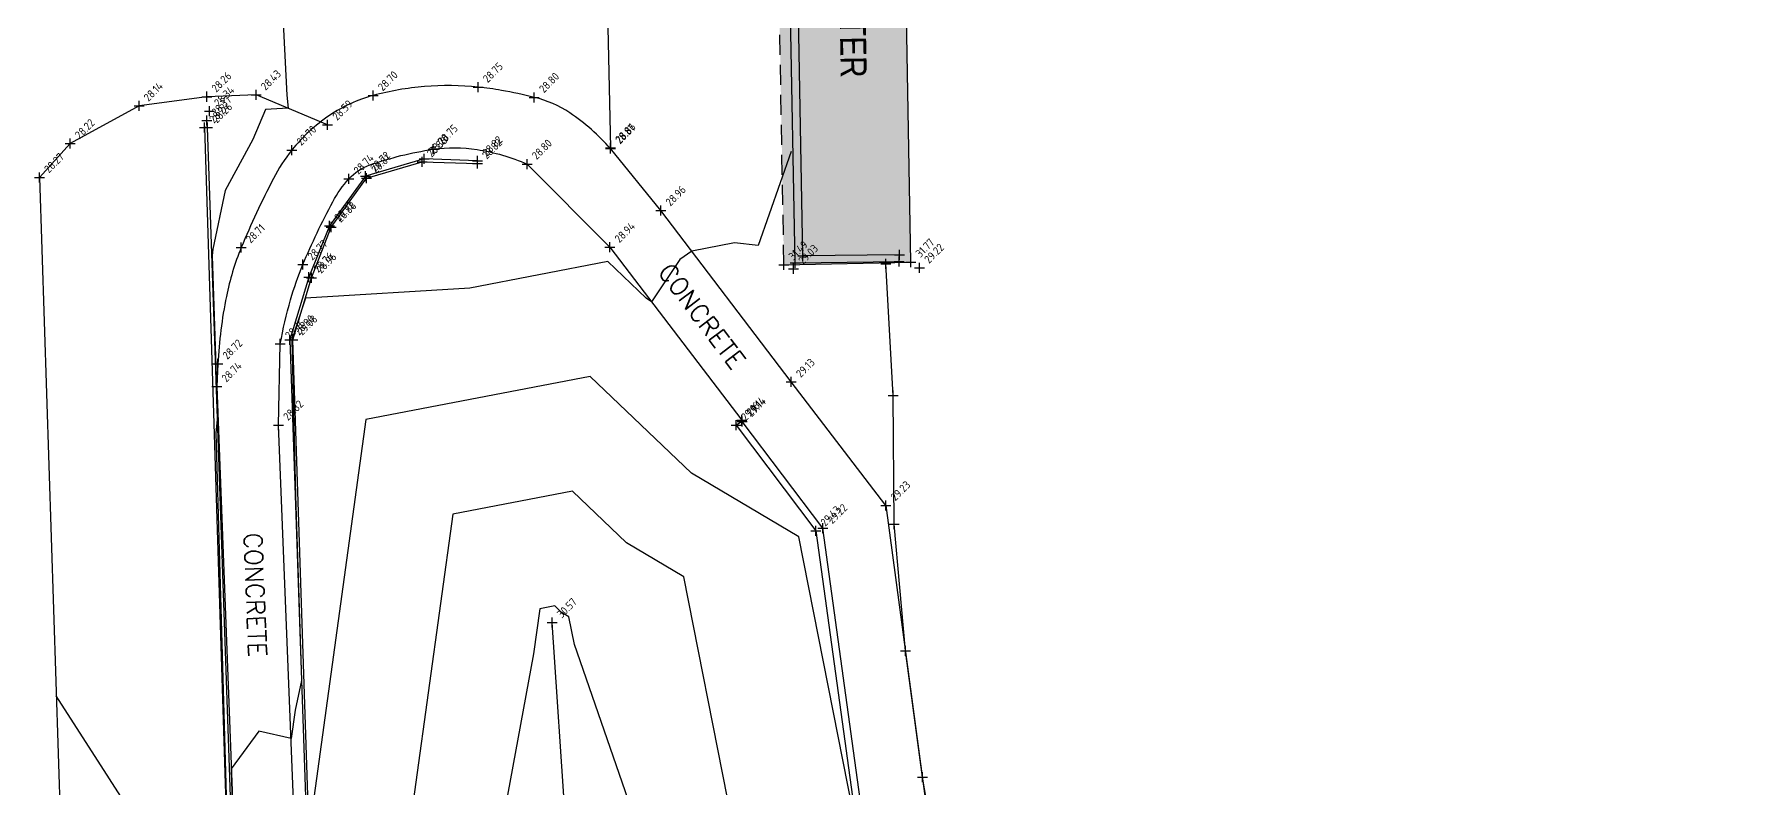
# Model space of a CAD drawing. Header units: metres. Extents: x 245957 to 247358, y 7418632 to 7419642.
# Drawn here: x 246454.62 to 246497.62, y 7418768.72 to 7418787.56 of the extents above; entities that cross this region are included whole.
import ezdxf
from ezdxf.enums import TextEntityAlignment as Align

# ---------------------------------------------------------------- set-up
doc = ezdxf.new("R2010")
doc.units = ezdxf.units.M
doc.linetypes.add('DASHED', pattern=[0.75, 0.5, -0.25])
doc.linetypes.add('PHANTOM', pattern=[2.5, 1.25, -0.25, 0.25, -0.25, 0.25, -0.25])
for name, color, linetype in [('-TEXT', 7, 'Continuous'), ('102_TOP_OF_BANK', 37, 'PHANTOM'), ('102_TOP_OF_BANK-L', 37, 'PHANTOM'), ('102_TOP_OF_BANK-S', 37, 'PHANTOM'), ('104_EXISTING_SURFACE-L', 35, 'Continuous'), ('104_EXISTING_SURFACE-S', 35, 'Continuous'), ('321_INVERT_OF_PIPE-L', 84, 'Continuous'), ('321_INVERT_OF_PIPE-S', 84, 'Continuous'), ('403_EDGE_OF_BITUMEN', 8, 'Continuous'), ('403_EDGE_OF_BITUMEN-L', 8, 'Continuous'), ('403_EDGE_OF_BITUMEN-S', 8, 'Continuous'), ('410_PEDESTRIAN_PATH', 32, 'Continuous'), ('410_PEDESTRIAN_PATH-L', 32, 'Continuous'), ('410_PEDESTRIAN_PATH-S', 32, 'Continuous'), ('602_MINOR_BUILDING', 185, 'Continuous'), ('602_MINOR_BUILDING-S', 185, 'Continuous'), ('621_RETAIN_WALL_CONC', 45, 'STONEWALL'), ('621_RETAIN_WALL_CONC-L', 45, 'STONEWALL'), ('621_RETAIN_WALL_CONC-S', 45, 'STONEWALL'), ('622_RETAIN_WALL_WOOD', 45, 'STONEWALL'), ('622_RETAIN_WALL_WOOD-L', 45, 'STONEWALL'), ('622_RETAIN_WALL_WOOD-S', 45, 'STONEWALL'), ('640_EAVES', 227, 'Continuous'), ('640_EAVES-L', 227, 'Continuous'), ('640_EAVES-S', 227, 'Continuous'), ('642_ROOF_GUTTER', 155, 'DASHED'), ('642_ROOF_GUTTER-L', 153, 'Continuous'), ('642_ROOF_GUTTER-S', 153, 'Continuous'), ('903_FENCE', 24, 'FENCELINE'), ('903_FENCE-S', 24, 'Continuous'), ('EX-BUILDING_LINE', 150, 'Continuous'), ('Surface_Contours_Major', 4, 'Continuous'), ('Surface_Contours_Minor', 253, 'Continuous')]:
    doc.layers.add(name, color=color, linetype=linetype)
doc.styles.add('BOLD', font='ARIALN.TTF')
doc.styles.add('ISO2.5', font='isocp.shx', dxfattribs={"height": 2.5})
doc.styles.get("Standard").update_dxf_attribs({"font": 'SIMPLEX.shx'})
doc.linetypes.add('FENCELINE', pattern='A,0.5,-0.2,["/",Standard,S=0.1,R=0,X=0,Y=-0.05],-0.25', length=0.95)
doc.linetypes.add('STONEWALL', pattern='A,0,-0.0625,[131,AECCLAND,S=1,R=0,X=0,Y=0],-0.06303', length=0.12553)

# ---------------------------------------------------------------- blocks, each defined once
blk = doc.blocks.new('CROSS')
at = {"color": 0, "linetype": 'Continuous'}
for p, q in [((-0.5, 0), (0.5, 0)), ((0, -0.5), (0, 0.5))]:
    blk.add_line(p, q, dxfattribs=at)
blk = doc.blocks.new('C')
at = {"layer": '-TEXT'}
blk.add_text('CONCRETE', height=0.45, dxfattribs=at).set_placement((-0.001, -0.23), align=Align.CENTER)

msp = doc.modelspace()

# ---------------------------------------------------------------- hatches: boundary and pattern name
at = {"layer": 'EX-BUILDING_LINE'}
h = msp.add_hatch(color=9, dxfattribs=at)
h.dxf.hatch_style = 1
h.paths.add_polyline_path([(246476.526, 7418781.875), (246476.315, 7418793.965), (246473.138, 7418793.896), (246473.354, 7418781.807)])

# ---------------------------------------------------------------- linework, layer by layer
at = {"layer": '102_TOP_OF_BANK', "ltscale": 20}
msp.add_line((246468.232, 7418762.93), (246467.563, 7418772.865), dxfattribs=at)
at = {"layer": '403_EDGE_OF_BITUMEN'}
for p, q in [((246468.828, 7418793.109), (246469.022, 7418784.729)), ((246457.234, 7418785.776), (246455.514, 7418784.839)), ((246458.928, 7418786.007), (246457.234, 7418785.776)), ((246460.16, 7418786.051), (246458.928, 7418786.007)), ((246461.949, 7418785.3), (246460.16, 7418786.051)), ((246455.514, 7418784.839), (246454.743, 7418783.987)), ((246454.743, 7418783.987), (246455.434, 7418762.64))]:
    msp.add_line(p, q, dxfattribs=at)
at = {"layer": '410_PEDESTRIAN_PATH'}
for p, q in [((246470.278, 7418783.161), (246469.02, 7418784.709)), ((246466.936, 7418784.322), (246469.006, 7418782.245)), ((246473.539, 7418778.877), (246470.278, 7418783.161)), ((246469.006, 7418782.245), (246472.298, 7418777.921)), ((246460.721, 7418777.801), (246460.765, 7418779.83)), ((246459.203, 7418779.328), (246459.18, 7418778.761)), ((246459.18, 7418778.761), (246459.769, 7418763.053)), ((246475.903, 7418775.793), (246473.539, 7418778.877)), ((246461.311, 7418763.083), (246460.721, 7418777.801)), ((246475.903, 7418775.793), (246477.274, 7418765.554))]:
    msp.add_line(p, q, dxfattribs=at)
for points in [[(246469.02, 7418784.709, 0.063914), (246468.003, 7418785.601, 0.08956), (246467.115, 7418785.99, 0.013888), (246466.295, 7418786.163, 0.01979), (246465.712, 7418786.245, 0.044848), (246464.37, 7418786.259, 0.046252), (246463.087, 7418786.037, 0.082013), (246461.992, 7418785.537, 0.077266), (246461.053, 7418784.671, 0.048193), (246460.592, 7418783.959, 0.021435), (246459.789, 7418782.234, 0.048444), (246459.417, 7418781.015, 0.036279), (246459.203, 7418779.328)], [(246460.765, 7418779.83, -0.024644), (246461.021, 7418780.931, -0.02994), (246461.329, 7418781.809, -0.023889), (246462.079, 7418783.383, -0.059913), (246462.48, 7418783.954, -0.12603), (246462.999, 7418784.3, -0.047451), (246464.583, 7418784.691, -0.075984), (246465.682, 7418784.687, -0.063823), (246466.936, 7418784.322)]]:
    msp.add_lwpolyline(points, format="xyb", dxfattribs=at)
at = {"layer": '602_MINOR_BUILDING'}
for p, q in [((246473.632, 7418781.857), (246473.419, 7418793.841)), ((246473.823, 7418782.027), (246473.618, 7418793.656)), ((246476.241, 7418782.052), (246473.823, 7418782.027)), ((246476.238, 7418781.884), (246476.241, 7418782.052)), ((246473.632, 7418781.857), (246476.238, 7418781.884))]:
    msp.add_line(p, q, dxfattribs=at)
at = {"layer": '621_RETAIN_WALL_CONC'}
for p, q in [((246472.31, 7418777.891), (246472.163, 7418777.796)), ((246472.163, 7418777.796), (246474.15, 7418775.159)), ((246474.329, 7418775.22), (246472.31, 7418777.891)), ((246474.15, 7418775.159), (246475.575, 7418764.842)), ((246475.741, 7418764.94), (246474.329, 7418775.22))]:
    msp.add_line(p, q, dxfattribs=at).dxf.unprotected_set("ltscale", 0)
at = {"layer": '622_RETAIN_WALL_WOOD'}
for p, q in [((246458.948, 7418785.236), (246458.87, 7418785.233)), ((246458.87, 7418785.233), (246459.572, 7418763.051)), ((246459.703, 7418763.061), (246458.948, 7418785.236)), ((246464.361, 7418784.453), (246462.896, 7418784.023)), ((246462.923, 7418783.972), (246464.311, 7418784.38)), ((246464.311, 7418784.38), (246465.691, 7418784.333)), ((246465.697, 7418784.405), (246464.361, 7418784.453)), ((246465.691, 7418784.333), (246465.697, 7418784.405)), ((246462.896, 7418784.023), (246461.998, 7418782.781)), ((246462.038, 7418782.75), (246462.923, 7418783.972)), ((246461.998, 7418782.781), (246461.479, 7418781.497)), ((246461.548, 7418781.48), (246462.038, 7418782.75)), ((246461.479, 7418781.497), (246461, 7418779.934)), ((246461.077, 7418779.929), (246461.548, 7418781.48)), ((246461, 7418779.934), (246461.586, 7418762.934)), ((246461.64, 7418762.947), (246461.077, 7418779.929))]:
    msp.add_line(p, q, dxfattribs=at)
at = {"layer": '640_EAVES'}
for p, q in [((246476.526, 7418781.875), (246476.315, 7418793.965)), ((246473.354, 7418781.807), (246476.526, 7418781.875))]:
    msp.add_line(p, q, dxfattribs=at)
at = {"layer": '642_ROOF_GUTTER'}
msp.add_line((246473.354, 7418781.807), (246473.138, 7418793.896), dxfattribs=at)
at = {"layer": '903_FENCE', "ltscale": 20}
for p, q in [((246476.086, 7418778.543), (246475.902, 7418781.829)), ((246476.108, 7418775.326), (246476.086, 7418778.543)), ((246476.392, 7418772.155), (246476.108, 7418775.326)), ((246476.817, 7418768.999), (246476.392, 7418772.155)), ((246477.378, 7418765.739), (246476.817, 7418768.999))]:
    msp.add_line(p, q, dxfattribs=at)
at = {"layer": 'Surface_Contours_Major'}
for points, elevation in [([(246473.533, 7418784.638), (246472.714, 7418782.285), (246472.121, 7418782.351), (246471.05, 7418782.148), (246470.752, 7418781.935), (246470.047, 7418780.879), (246469.913, 7418780.968), (246468.951, 7418781.887), (246465.506, 7418781.223), (246461.395, 7418780.975), (246461.176, 7418780.314), (246461.055, 7418779.931), (246461.147, 7418776.044), (246461.294, 7418771.415), (246461.136, 7418770.675), (246461.035, 7418769.967), (246460.228, 7418770.152), (246459.539, 7418769.212), (246459.708, 7418763.061)], 29), ([(246499.662, 7418748.789), (246497.326, 7418750.225), (246495.718, 7418753.109), (246487.271, 7418753.383), (246485.723, 7418753.915), (246485.368, 7418754.217), (246484.054, 7418755.469), (246476.708, 7418760.743), (246475.213, 7418762.256), (246474.848, 7418762.599), (246474.312, 7418763.045), (246473.495, 7418764.205), (246473.402, 7418764.276), (246471.946, 7418768.477), (246470.85, 7418774.01), (246469.421, 7418774.856), (246468.069, 7418776.148), (246465.079, 7418775.572), (246463.846, 7418766.641), (246463.167, 7418762.943), (246465.917, 7418760.046), (246465.935, 7418759.995)], 30)]:
    msp.add_lwpolyline(points, dxfattribs=dict(at, elevation=elevation))
at = {"layer": 'Surface_Contours_Minor'}
for points, elevation in [([(246460.733, 7418789.826), (246460.926, 7418786.048), (246460.96, 7418785.716), (246460.396, 7418785.689), (246460.081, 7418784.933), (246459.39, 7418783.661), (246459.079, 7418782.196), (246459.063, 7418782.033), (246459.194, 7418778.011), (246459.157, 7418777.609), (246459.519, 7418764.743), (246459.166, 7418764.813), (246455.163, 7418771.032)], 28.5), ([(246475.204, 7418767.534), (246473.723, 7418775.011), (246471.044, 7418776.596), (246468.51, 7418779.017), (246462.906, 7418777.938), (246461.485, 7418767.635)], 29.5), ([(246471.107, 7418763.679), (246468.115, 7418772.313), (246467.977, 7418773.01), (246467.797, 7418773.116), (246467.627, 7418773.279), (246467.251, 7418773.206), (246467.096, 7418772.082), (246465.415, 7418762.937)], 30.5)]:
    msp.add_lwpolyline(points, dxfattribs=dict(at, elevation=elevation))

# ---------------------------------------------------------------- block references
at = {"layer": '-TEXT'}
for p, rotation in [((246471.309, 7418780.526), 307.2905219132846), ((246460.144, 7418773.558), 272.2971648017602)]:
    msp.add_blockref('C', p, dxfattribs=dict(at, rotation=rotation))
at = {"layer": '102_TOP_OF_BANK-S', "xscale": 0.25, "yscale": 0.25, "zscale": 0.25}
msp.add_blockref('CROSS', (246467.563, 7418772.865), dxfattribs=at)
at = {"layer": '104_EXISTING_SURFACE-S', "xscale": 0.25, "yscale": 0.25, "zscale": 0.25}
for p in [(246473.596, 7418781.701), (246476.745, 7418781.727)]:
    msp.add_blockref('CROSS', p, dxfattribs=at)
at = {"layer": '321_INVERT_OF_PIPE-S', "xscale": 0.25, "yscale": 0.25, "zscale": 0.25}
for p in [(246458.929, 7418785.411), (246458.993, 7418785.646)]:
    msp.add_blockref('CROSS', p, dxfattribs=at)
at = {"layer": '403_EDGE_OF_BITUMEN-S', "xscale": 0.25, "yscale": 0.25, "zscale": 0.25}
for p in [(246457.234, 7418785.776), (246458.928, 7418786.007), (246460.16, 7418786.051), (246461.949, 7418785.3), (246455.514, 7418784.839), (246469.022, 7418784.729), (246454.743, 7418783.987)]:
    msp.add_blockref('CROSS', p, dxfattribs=at)
at = {"layer": '410_PEDESTRIAN_PATH-S', "xscale": 0.25, "yscale": 0.25, "zscale": 0.25}
for p in [(246465.712, 7418786.245), (246463.087, 7418786.037), (246467.115, 7418785.99), (246461.053, 7418784.671), (246464.583, 7418784.691), (246469.02, 7418784.709), (246462.48, 7418783.954), (246466.936, 7418784.322), (246470.278, 7418783.161), (246459.789, 7418782.234), (246469.006, 7418782.245), (246461.329, 7418781.809), (246460.765, 7418779.83), (246459.203, 7418779.328), (246473.539, 7418778.877), (246459.18, 7418778.761), (246472.298, 7418777.921), (246460.721, 7418777.801), (246475.903, 7418775.793)]:
    msp.add_blockref('CROSS', p, dxfattribs=at)
at = {"layer": '602_MINOR_BUILDING-S', "xscale": 0.25, "yscale": 0.25, "zscale": 0.25}
for p in [(246473.632, 7418781.857), (246473.823, 7418782.027), (246476.238, 7418781.884), (246476.241, 7418782.052)]:
    msp.add_blockref('CROSS', p, dxfattribs=at)
at = {"layer": '621_RETAIN_WALL_CONC-S', "xscale": 0.25, "yscale": 0.25, "zscale": 0.25}
for p in [(246472.163, 7418777.796), (246472.31, 7418777.891), (246474.15, 7418775.159), (246474.329, 7418775.22)]:
    msp.add_blockref('CROSS', p, dxfattribs=at)
at = {"layer": '622_RETAIN_WALL_WOOD-S', "xscale": 0.25, "yscale": 0.25, "zscale": 0.25}
for p in [(246458.87, 7418785.233), (246458.948, 7418785.236), (246464.311, 7418784.38), (246464.361, 7418784.453), (246465.697, 7418784.405), (246462.896, 7418784.023), (246462.923, 7418783.972), (246465.691, 7418784.333), (246461.998, 7418782.781), (246462.038, 7418782.75), (246461.479, 7418781.497), (246461.548, 7418781.48), (246461, 7418779.934), (246461.077, 7418779.929)]:
    msp.add_blockref('CROSS', p, dxfattribs=at)
at = {"layer": '640_EAVES-S', "xscale": 0.25, "yscale": 0.25, "zscale": 0.25}
msp.add_blockref('CROSS', (246476.526, 7418781.875), dxfattribs=at)
at = {"layer": '642_ROOF_GUTTER-S', "xscale": 0.25, "yscale": 0.25, "zscale": 0.25}
msp.add_blockref('CROSS', (246473.354, 7418781.807), dxfattribs=at)
at = {"layer": '903_FENCE-S', "xscale": 0.25, "yscale": 0.25, "zscale": 0.25}
for p in [(246475.902, 7418781.829), (246476.086, 7418778.543), (246476.108, 7418775.326), (246476.392, 7418772.155), (246476.817, 7418768.999)]:
    msp.add_blockref('CROSS', p, dxfattribs=at)

# ---------------------------------------------------------------- texts
at = {"layer": '-TEXT', "style": 'BOLD'}
msp.add_text('SHELTER', height=0.65, rotation=271.004, dxfattribs=at).set_placement((246474.746, 7418788.191), align=Align.CENTER)
at = {"layer": '102_TOP_OF_BANK-L', "style": 'ISO2.5'}
msp.add_text('30.57', height=0.2, rotation=45, dxfattribs=at).set_placement((246467.731, 7418773.032), align=Align.MIDDLE_LEFT)
at = {"layer": '104_EXISTING_SURFACE-L', "style": 'ISO2.5'}
for s, p in [('29.03', (246473.763, 7418781.868)), ('29.22', (246476.912, 7418781.895))]:
    msp.add_text(s, height=0.2, rotation=45, dxfattribs=at).set_placement(p, align=Align.MIDDLE_LEFT)
at = {"layer": '321_INVERT_OF_PIPE-L', "style": 'ISO2.5'}
for s, p in [('28.34', (246459.16, 7418785.814)), ('28.37', (246459.096, 7418785.579))]:
    msp.add_text(s, height=0.2, rotation=45, dxfattribs=at).set_placement(p, align=Align.MIDDLE_LEFT)
at = {"layer": '403_EDGE_OF_BITUMEN-L', "style": 'ISO2.5'}
for s, p in [('28.43', (246460.328, 7418786.219)), ('28.14', (246457.401, 7418785.943)), ('28.26', (246459.095, 7418786.175)), ('28.59', (246462.116, 7418785.467)), ('28.22', (246455.681, 7418785.007)), ('28.86', (246469.189, 7418784.896)), ('28.27', (246454.911, 7418784.154))]:
    msp.add_text(s, height=0.2, rotation=45, dxfattribs=at).set_placement(p, align=Align.MIDDLE_LEFT)
at = {"layer": '410_PEDESTRIAN_PATH-L', "style": 'ISO2.5'}
for s, p in [('28.70', (246463.255, 7418786.204)), ('28.75', (246465.879, 7418786.412)), ('28.80', (246467.283, 7418786.158)), ('28.70', (246461.221, 7418784.839)), ('28.75', (246464.75, 7418784.859)), ('28.80', (246467.104, 7418784.489)), ('28.87', (246469.187, 7418784.876)), ('28.74', (246462.648, 7418784.121)), ('28.96', (246470.446, 7418783.328)), ('28.71', (246459.956, 7418782.401)), ('28.94', (246469.173, 7418782.412)), ('28.77', (246461.496, 7418781.976)), ('28.76', (246460.933, 7418779.998)), ('28.72', (246459.37, 7418779.496)), ('28.74', (246459.347, 7418778.928)), ('29.13', (246473.706, 7418779.044)), ('29.14', (246472.465, 7418778.089)), ('28.82', (246460.888, 7418777.969)), ('29.23', (246476.071, 7418775.96))]:
    msp.add_text(s, height=0.2, rotation=45, dxfattribs=at).set_placement(p, align=Align.MIDDLE_LEFT)
at = {"layer": '621_RETAIN_WALL_CONC-L', "style": 'ISO2.5'}
for s, p in [('29.16', (246472.331, 7418777.963)), ('29.14', (246472.477, 7418778.058)), ('29.43', (246474.318, 7418775.327)), ('29.22', (246474.497, 7418775.388))]:
    msp.add_text(s, height=0.2, rotation=45, dxfattribs=at).set_placement(p, align=Align.MIDDLE_LEFT)
at = {"layer": '622_RETAIN_WALL_WOOD-L', "style": 'ISO2.5'}
for s, p in [('28.24', (246459.037, 7418785.4)), ('28.26', (246459.115, 7418785.404)), ('28.86', (246464.478, 7418784.547)), ('28.70', (246464.528, 7418784.621)), ('28.82', (246465.858, 7418784.501)), ('28.82', (246465.865, 7418784.573)), ('28.72', (246463.063, 7418784.191)), ('28.81', (246463.09, 7418784.14)), ('28.72', (246462.165, 7418782.948)), ('28.88', (246462.206, 7418782.918)), ('28.76', (246461.646, 7418781.665)), ('28.96', (246461.715, 7418781.647)), ('28.80', (246461.167, 7418780.101)), ('29.08', (246461.244, 7418780.097))]:
    msp.add_text(s, height=0.2, rotation=45, dxfattribs=at).set_placement(p, align=Align.MIDDLE_LEFT)
at = {"layer": '640_EAVES-L', "style": 'ISO2.5'}
msp.add_text('31.77', height=0.2, rotation=45, dxfattribs=at).set_placement((246476.694, 7418782.043), align=Align.MIDDLE_LEFT)
at = {"layer": '642_ROOF_GUTTER-L', "style": 'ISO2.5'}
msp.add_text('31.49', height=0.2, rotation=45, dxfattribs=at).set_placement((246473.521, 7418781.975), align=Align.MIDDLE_LEFT)

doc.saveas('drawing.dxf')
